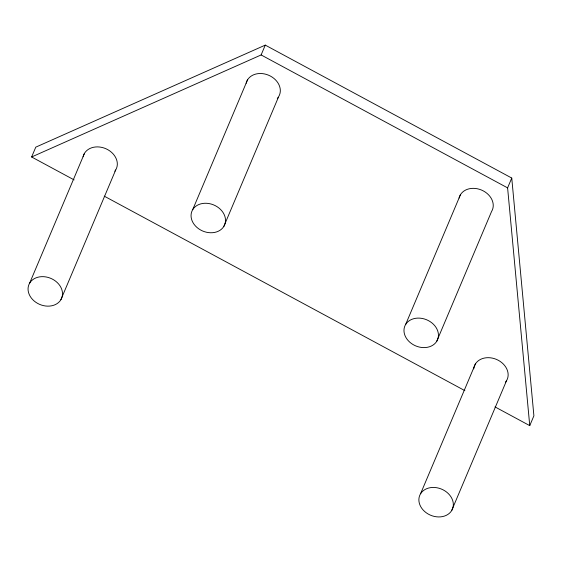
<?xml version="1.0" encoding="UTF-8"?>
<svg xmlns="http://www.w3.org/2000/svg" width="562" height="562" viewBox="0 0 562 562"><rect width="100%" height="100%" fill="white"/><g stroke="black" fill="none" stroke-linecap="round" stroke-linejoin="round"><path stroke-width="0.84" d="M74.107 179.889L31.627 156.981L35.778 147.153L265.278 45.115L511.757 178.049L533.9 415.81L529.748 425.638L494.996 406.895M29.681 283.058L84.49 153.307M60.879 299.736A17.731 14.162 22.9 0 0 43.829 276.687A17.731 14.162 22.9 0 0 31.128 297.769A17.731 14.162 22.9 0 0 60.879 299.736L115.688 169.984M192.717 209.619L247.526 79.867M31.627 156.981L261.126 54.943L265.278 45.115M223.845 226.409A17.731 14.162 22.9 0 0 206.914 203.303A17.731 14.162 22.9 0 0 194.087 224.322A17.731 14.162 22.9 0 0 223.845 226.409L278.654 96.657A17.731 14.162 22.9 0 0 268.404 75.132A17.731 14.162 22.9 0 0 246.135 83.295M405.673 324.407L460.482 194.649M436.737 341.303A17.731 14.162 22.9 0 0 419.912 318.148A17.731 14.162 22.9 0 0 406.965 339.104A17.731 14.162 22.9 0 0 436.737 341.303L491.546 211.551A17.731 14.162 22.9 0 0 481.402 190.005A17.731 14.162 22.9 0 0 459.077 198.07M529.748 425.638L507.605 187.877L511.757 178.049M420.566 493.738L475.382 363.986M451.637 510.633A17.731 14.162 22.9 0 0 434.805 487.486A17.731 14.162 22.9 0 0 421.865 508.441A17.731 14.162 22.9 0 0 451.637 510.633L506.446 380.881M261.126 54.943L507.605 187.877M104.223 196.138L464.879 390.653M83.12 156.735A17.731 14.162 22.9 0 1 106.176 148.853A17.731 14.162 22.9 0 1 114.838 171.213M278.253 97.275A17.731 14.162 22.9 0 1 277.305 98.455M473.731 368.876A17.731 14.162 22.9 0 1 496.295 359.336A17.731 14.162 22.9 0 1 505.582 382.097"/></g></svg>
